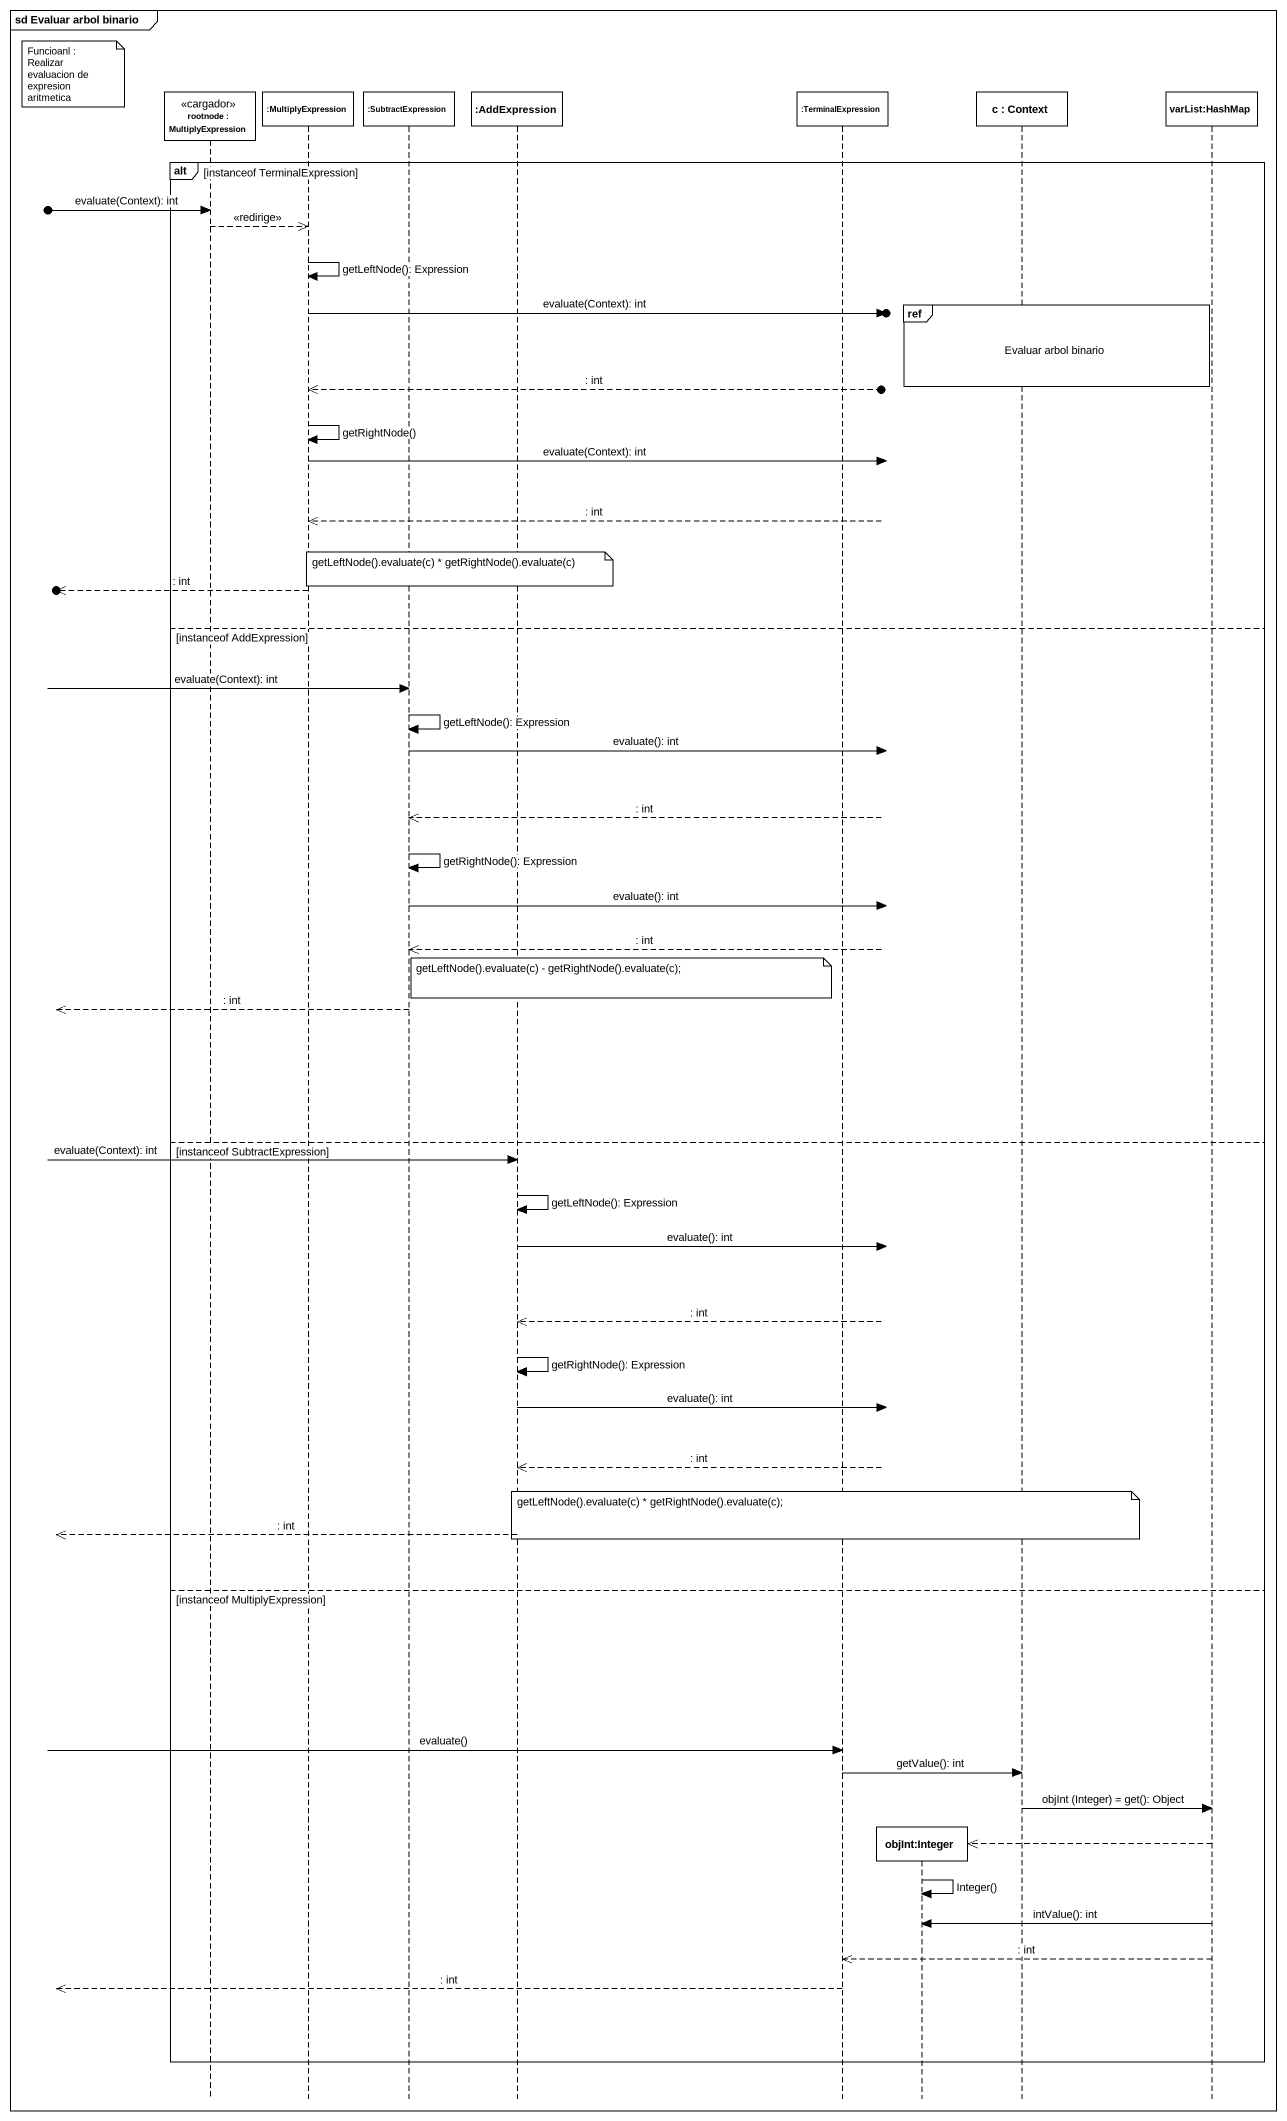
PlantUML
@startuml
mainframe sd Evaluar arbol binario
hide footbox
participant "rootnode : MultiplyExpression" as rootnode <<cargador>>
participant ":MultiplyExpression" as MultiplyExpression
participant ":SubtractExpression" as SubtractExpression
participant ":AddExpression" as AddExpression
participant ":TerminalExpression" as TerminalExpression
participant "objInt:Integer" as objInt_Integer
participant "c : Context" as c
participant "varList:HashMap" as varList_HashMap

note left of rootnode : Funcioanl : Realizar evaluacion de expresion aritmetica
alt instanceof TerminalExpression
  [o-> rootnode : evaluate(Context): int
  rootnode -->> MultiplyExpression : <<redirige>>
  MultiplyExpression -> MultiplyExpression : getLeftNode(): Expression
  ref over objInt_Integer, c : Evaluar arbol binario
  MultiplyExpression ->o] : evaluate(Context): int
  MultiplyExpression <<--o] : : int
  MultiplyExpression -> MultiplyExpression : getRightNode()
  MultiplyExpression ->o] : evaluate(Context): int
  MultiplyExpression <<--o] : : int
  note over SubtractExpression : getLeftNode().evaluate(c) * getRightNode().evaluate(c)
  [o<<-- MultiplyExpression : : int
else instanceof AddExpression
  [o-> SubtractExpression : evaluate(Context): int
  SubtractExpression -> SubtractExpression : getLeftNode(): Expression
  SubtractExpression ->o] : evaluate(): int
  SubtractExpression <<--o] : : int
  SubtractExpression -> SubtractExpression : getRightNode(): Expression
  SubtractExpression ->o] : evaluate(): int
  SubtractExpression <<--o] : : int
  note over AddExpression : getLeftNode().evaluate(c) - getRightNode().evaluate(c);
  [o<<-- SubtractExpression : : int
else instanceof SubtractExpression
  [o-> AddExpression : evaluate(Context): int
  AddExpression -> AddExpression : getLeftNode(): Expression
  AddExpression ->o] : evaluate(): int
  AddExpression <<--o] : : int
  AddExpression -> AddExpression : getRightNode(): Expression
  AddExpression ->o] : evaluate(): int
  AddExpression <<--o] : : int
  note over TerminalExpression : getLeftNode().evaluate(c) * getRightNode().evaluate(c);
  [o<<-- AddExpression : : int
else instanceof MultiplyExpression
  [o-> TerminalExpression : evaluate()
  TerminalExpression -> c : getValue(): int
  c -> varList_HashMap : objInt (Integer) = get(): Object
  varList_HashMap -->> objInt_Integer **
  objInt_Integer -> objInt_Integer : Integer()
  varList_HashMap -> objInt_Integer : intValue(): int
  varList_HashMap -->> TerminalExpression : : int
  [o<<-- TerminalExpression : : int
end
@enduml
